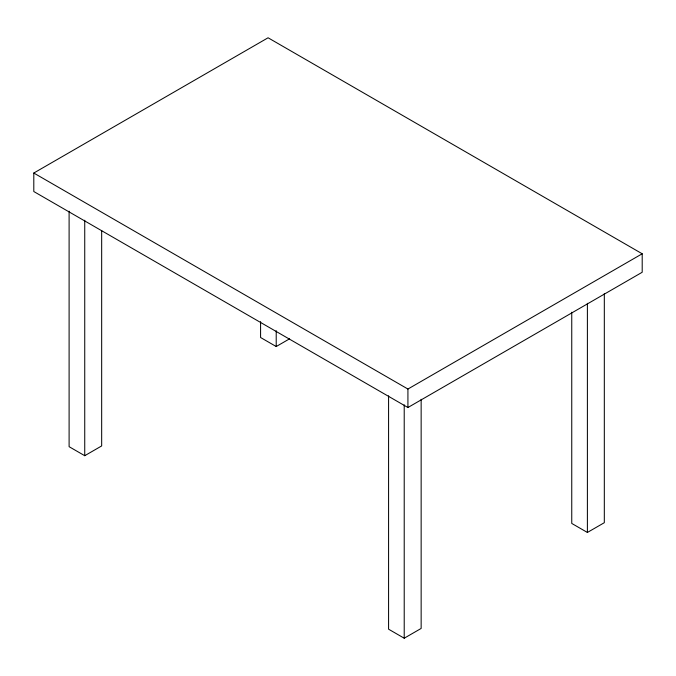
<?xml version="1.0" encoding="UTF-8"?>
<svg xmlns="http://www.w3.org/2000/svg" width="676" height="676" viewBox="0 0 676 676"><rect width="100%" height="100%" fill="white"/><g stroke="black" fill="none" stroke-linecap="round" stroke-linejoin="round"><path stroke-width="1.01" d="M33.8 173.039L268.076 37.78L642.2 253.779L642.2 272.259L407.924 407.518L33.8 191.528L33.8 173.039L407.924 389.038L642.2 253.779M69.104 211.191L69.104 446.684L84.737 455.708L101.67 445.932L101.67 230.508M260.581 321.666L260.581 337.51L276.214 346.534L289.582 338.82M388.582 395.815L388.582 629.187L404.214 638.22L421.148 628.443L421.148 399.288M571.752 312.236L571.752 523.435L587.393 532.46L604.319 522.692L604.319 293.536M587.393 303.313L587.393 532.46M407.924 389.038L407.924 407.518M404.214 404.839L404.214 638.22M276.214 330.699L276.214 346.534M84.737 220.224L84.737 455.708"/></g></svg>
